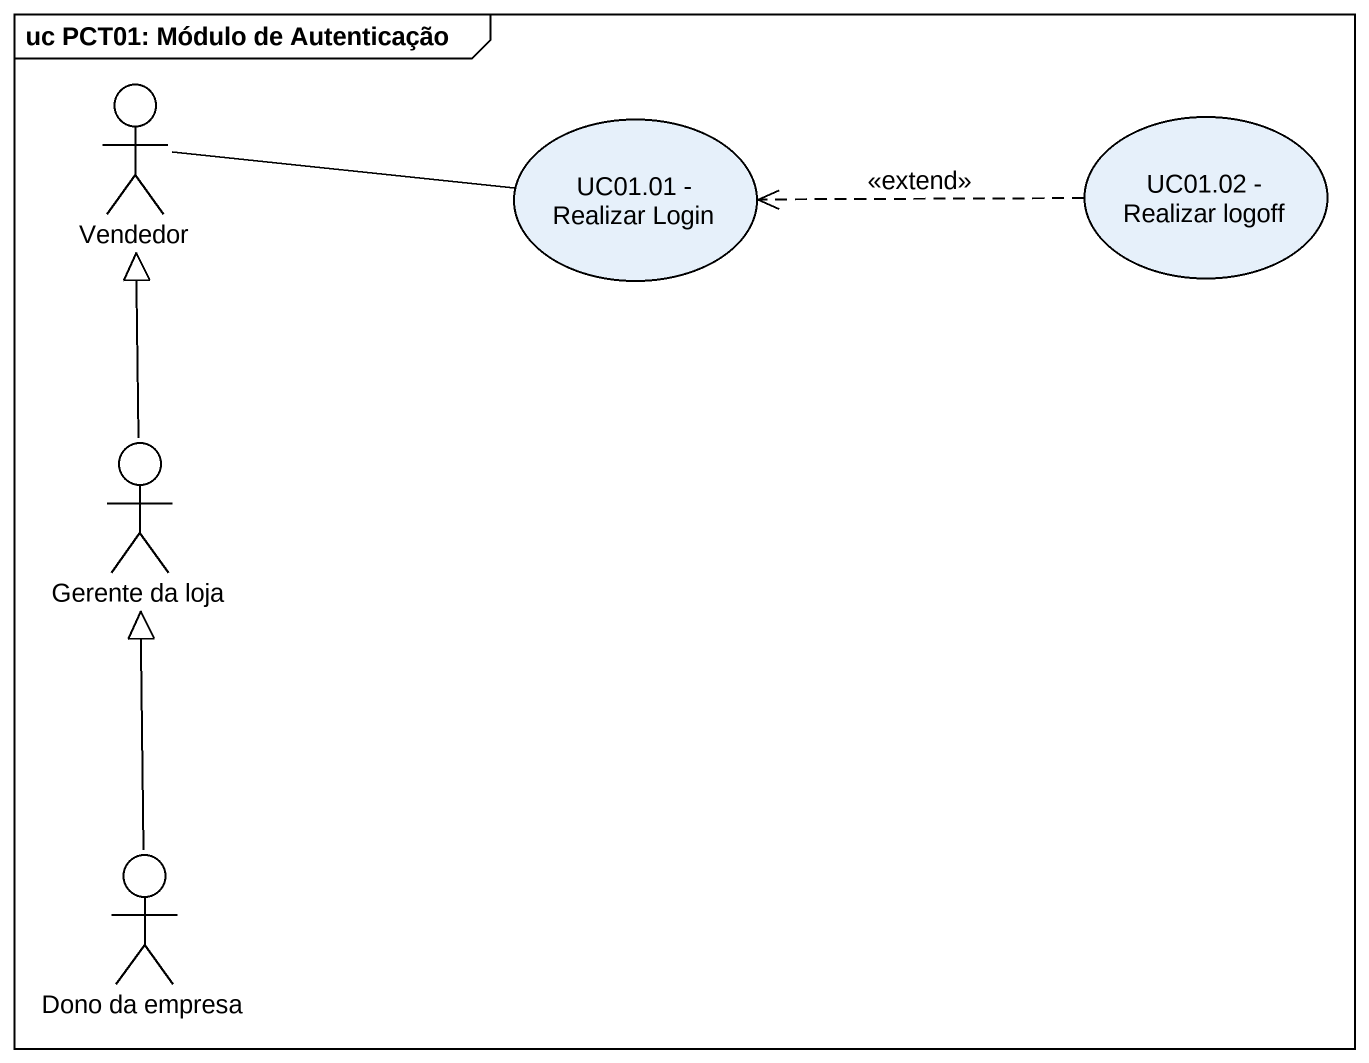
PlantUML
@startuml
mainframe uc PCT01: Módulo de Autenticação
actor Vendedor
usecase "UC01.01 - Realizar Login" as UC01_01_Realizar_Login
usecase "UC01.02 - Realizar logoff" as UC01_02_Realizar_logoff
actor "Gerente da loja" as Gerente_da_loja
actor "Dono da empresa" as Dono_da_empresa
Vendedor -right- UC01_01_Realizar_Login
UC01_02_Realizar_logoff .left.> UC01_01_Realizar_Login : <<extend>>
Gerente_da_loja -up-|> Vendedor
Dono_da_empresa -up-|> Gerente_da_loja
@enduml
